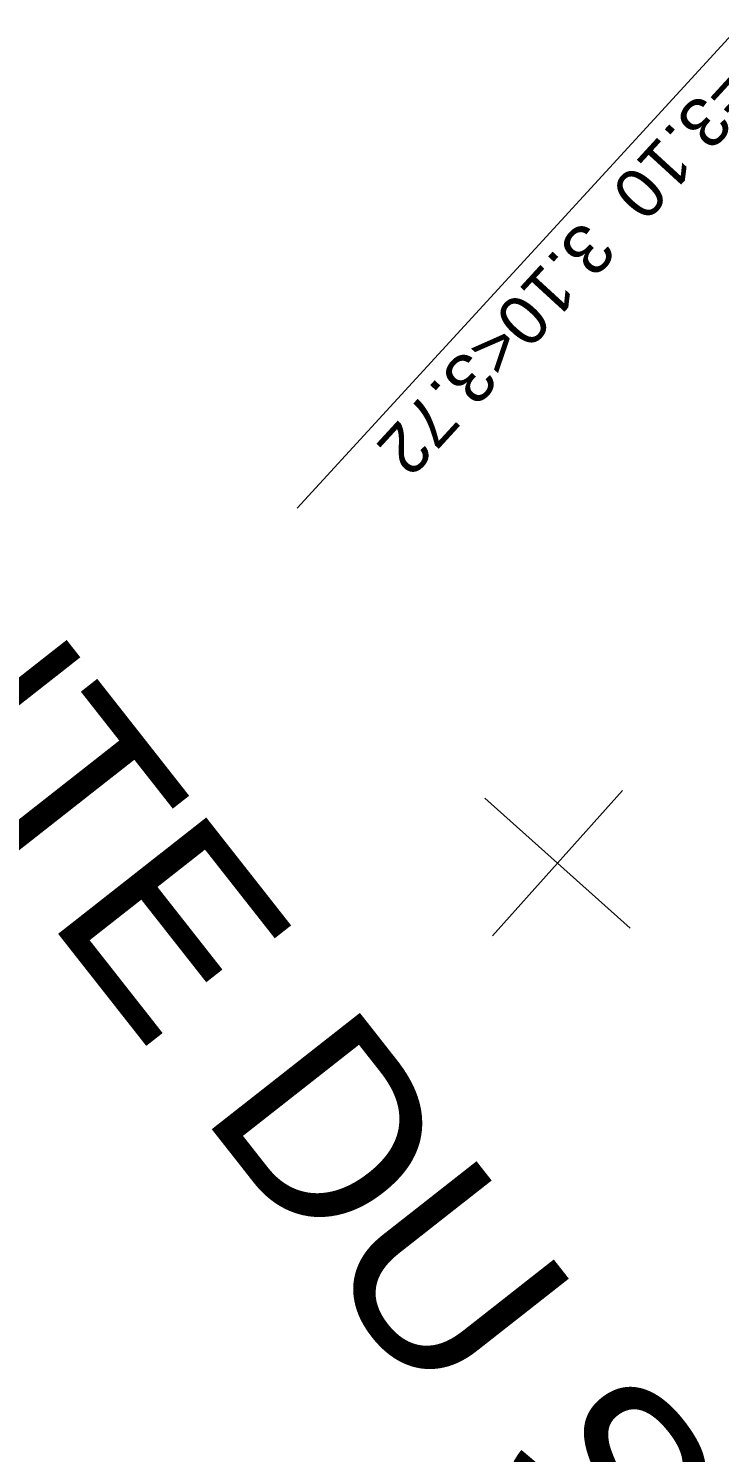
# Model space of a CAD drawing. Header units: metres. Extents: x -2858 to 512, y -1995 to 1252.
# Drawn here: x -943.2 to -939.66, y -882.53 to -875.23 of the extents above; entities that cross this region are included whole.
import ezdxf
from ezdxf.enums import TextEntityAlignment as Align

# ---------------------------------------------------------------- set-up
doc = ezdxf.new("R2010")
doc.units = ezdxf.units.M
for name, color, linetype in [('Calque commun', 7, 'Continuous'), ('Calque27', 7, 'Continuous'), ('Textes', 7, 'Continuous')]:
    doc.layers.add(name, color=color, linetype=linetype)
doc.styles.add('Arial17', font='arial.ttf', dxfattribs={"height": 0.253354})
doc.styles.add('Arial21', font='arial.ttf', dxfattribs={"height": 0.377519})

# ---------------------------------------------------------------- blocks, each defined once
blk = doc.blocks.new('geometrebondepartleger')
at = {"layer": 'Calque27', "color": 1, "linetype": 'Continuous', "lineweight": 9}
for p, q in [((145, 96.5, 79), (145, 97.5, 79)), ((144.5, 97, 79), (145.5, 97, 79))]:
    blk.add_line(p, q, dxfattribs=at)
blk = doc.blocks.new('pattern')
at = {"layer": 'Calque commun', "color": 7, "linetype": 'Continuous', "lineweight": 9}
mesh = blk.add_polyface(dxfattribs=at)
corners = [(70.8497, 113.5412), (53.8349, 19.1692), (74.7282, 106.3237), (76.0435, 113.5984), (74.769, 106.1763), (58.8077, 18.2701), (114.1703, 105.207), (114.1703, 98.5387)]
mesh.append_faces([[corners[k] for k in face] for face in [(3, 4, 6)]], dxfattribs={"vtx0": -1, "vtx1": -1, "color": 7})
mesh.append_faces([[corners[k] for k in face] for face in [(3, 2, 4)]], dxfattribs={"vtx0": -1, "vtx2": -1, "color": 7})
mesh.append_faces([[corners[k] for k in face] for face in [(5, 2, 1)]], dxfattribs={"vtx1": -1, "color": 7})
mesh.append_faces([[corners[k] for k in face] for face in [(0, 1, 2), (3, 0, 2)]], dxfattribs={"vtx1": -1, "vtx2": -1, "color": 7})
mesh.append_faces([[corners[k] for k in face] for face in [(4, 7, 6)]], dxfattribs={"vtx2": -1, "color": 7})

msp = doc.modelspace()

# ---------------------------------------------------------------- linework, layer by layer
at = {"layer": 'Calque commun', "color": 7, "linetype": 'Continuous', "lineweight": 9}
msp.add_line((-936.7314, -872.1328), (-941.8235, -877.6886), dxfattribs=at)

# ---------------------------------------------------------------- block references
at = {"layer": 'Calque commun', "color": 0, "linetype": 'ByBlock', "lineweight": -2, "rotation": 228.1617603435354}
for name, p in [('geometrebondepartleger', (-916.0371, -706.7784)), ('pattern', (-954.4467, -766.6559))]:
    msp.add_blockref(name, p, dxfattribs=at)

# ---------------------------------------------------------------- texts
at = {"layer": 'Textes', "color": 5, "linetype": 'ByBlock', "lineweight": -2}
for s, height, rotation, style, p in [('HAIE EXISTANTE DU STADE', 0.966411, 308.16177, 'Arial21', (-949.6028, -872.0024)), ('133.00-126.80=6.20  6.20:2=3.10  3.10<3.72', 0.253354, 227.49344, 'Arial17', (-936.7314, -872.1328))]:
    msp.add_text(s, height=height, rotation=rotation, dxfattribs=dict(at, style=style)).set_placement(p, align=Align.BOTTOM_LEFT)

doc.saveas('drawing.dxf')
